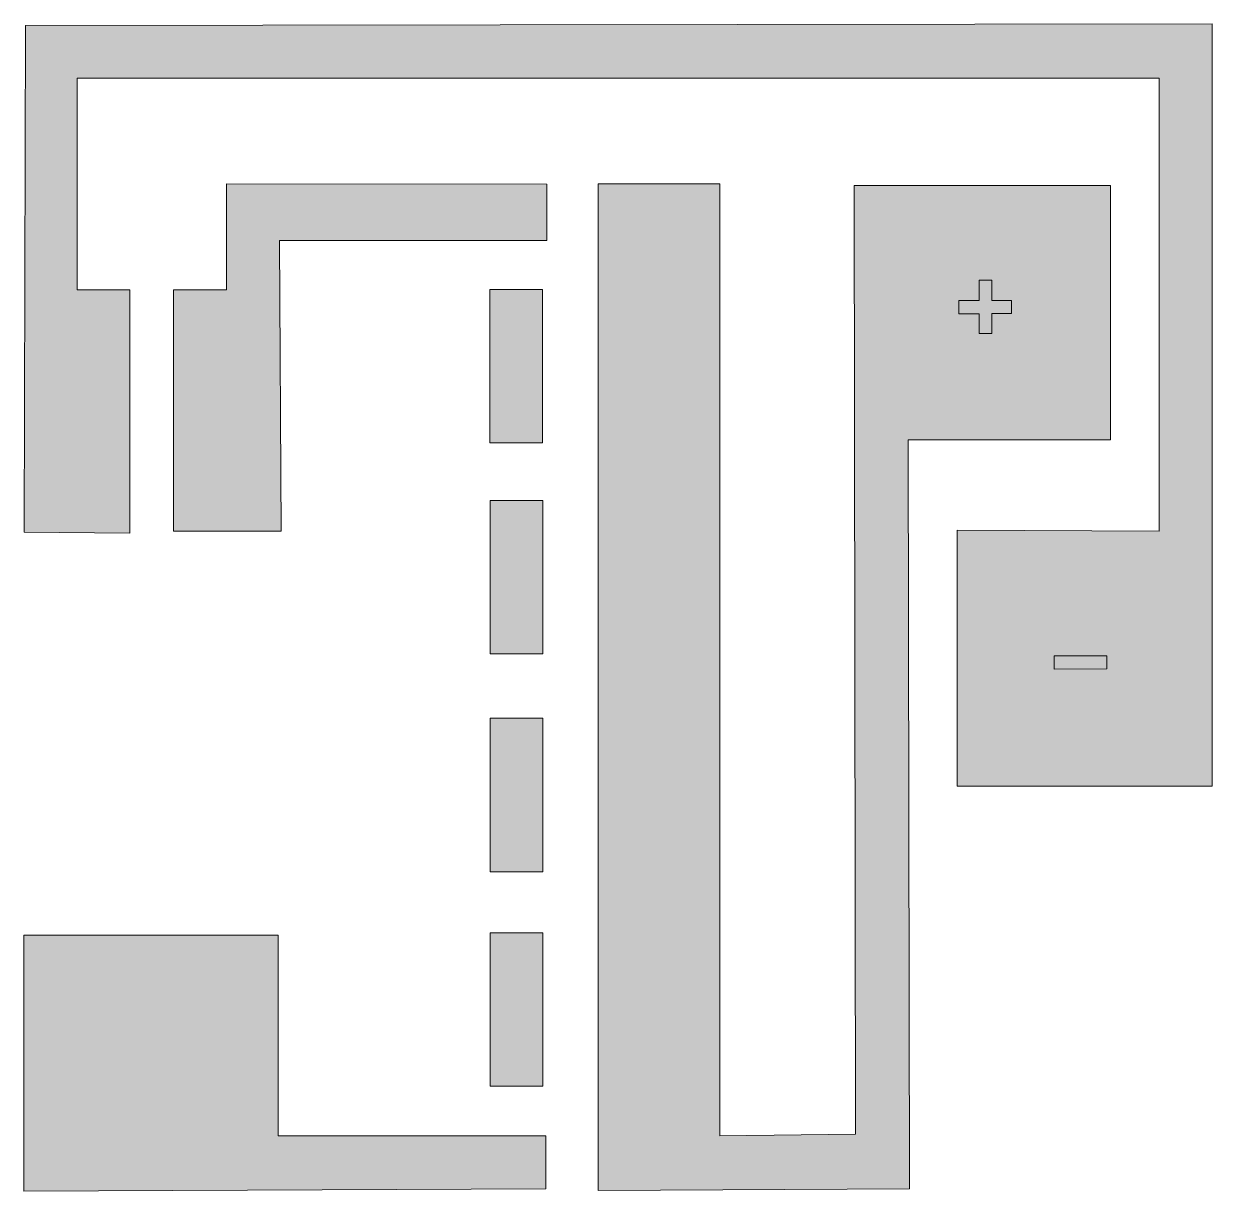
# Model space of a CAD drawing. Header units: inches. Extents: x 13.2 to 86.8, y 14.9 to 87.2.
import ezdxf

# ---------------------------------------------------------------- set-up
doc = ezdxf.new("R2010")
doc.units = ezdxf.units.IN
doc.header["$MEASUREMENT"] = 0
doc.layers.add('Layer 1', color=7, linetype='Continuous')

msp = doc.modelspace()

# ---------------------------------------------------------------- hatches: boundary and pattern name
at = {"layer": 'Layer 1', "true_color": 0xffffff}
h = msp.add_hatch(color=7, dxfattribs=at)
h.dxf.hatch_style = 2
h.paths.add_polyline_path([(13.247, 55.677), (13.326, 87.072), (86.788, 87.175), (86.788, 39.945), (70.987, 39.945), (70.987, 55.813), (83.512, 55.756), (83.512, 83.796), (16.523, 83.796), (16.523, 70.703), (19.787, 70.703), (19.787, 55.631)])
h = msp.add_hatch(color=7, dxfattribs=at)
h.dxf.hatch_style = 2
h.paths.add_polyline_path([(45.598, 77.233), (45.598, 73.752), (29.035, 73.752), (29.138, 55.745), (22.472, 55.745), (22.472, 70.703), (25.759, 70.703), (25.759, 77.267)])
h = msp.add_hatch(color=7, dxfattribs=at)
h.dxf.hatch_style = 2
h.paths.add_polyline_path([(80.497, 61.399), (80.497, 77.153), (64.629, 77.153), (64.697, 18.389), (56.302, 18.286), (56.302, 77.267), (48.771, 77.267), (48.771, 14.908), (68.041, 15.01), (67.973, 61.399)])
h = msp.add_hatch(color=7, dxfattribs=at)
h.dxf.hatch_style = 2
h.paths.add_polyline_path([(42.071, 70.715), (45.336, 70.715), (45.336, 61.217), (42.071, 61.217)])
h = msp.add_hatch(color=7, dxfattribs=at)
h.dxf.hatch_style = 2
h.paths.add_polyline_path([(42.083, 57.645), (45.348, 57.645), (45.348, 48.146), (42.083, 48.146)])
h = msp.add_hatch(color=7, dxfattribs=at)
h.dxf.hatch_style = 2
h.paths.add_polyline_path([(42.083, 44.154), (45.348, 44.154), (45.348, 34.655), (42.083, 34.655)])
h = msp.add_hatch(color=7, dxfattribs=at)
h.dxf.hatch_style = 2
h.paths.add_polyline_path([(45.541, 15.01), (13.212, 14.862), (13.212, 30.719), (28.967, 30.719), (28.967, 18.286), (45.541, 18.286)])
h = msp.add_hatch(color=7, dxfattribs=at)
h.dxf.hatch_style = 2
h.paths.add_polyline_path([(42.083, 30.867), (45.348, 30.867), (45.348, 21.369), (42.083, 21.369)])

# ---------------------------------------------------------------- linework, layer by layer
at = {"layer": 'Layer 1', "lineweight": 0}
for points in [[(13.247, 55.677), (13.326, 87.072), (86.788, 87.175), (86.788, 39.945), (70.987, 39.945), (70.987, 55.813), (83.512, 55.756), (83.512, 83.796), (16.523, 83.796), (16.523, 70.703), (19.787, 70.703), (19.787, 55.631), (13.247, 55.677)], [(45.598, 77.233), (45.598, 73.752), (29.035, 73.752), (29.138, 55.745), (22.472, 55.745), (22.472, 70.703), (25.759, 70.703), (25.759, 77.267), (45.598, 77.233)], [(80.497, 61.399), (80.497, 77.153), (64.629, 77.153), (64.697, 18.389), (56.302, 18.286), (56.302, 77.267), (48.771, 77.267), (48.771, 14.908), (68.041, 15.01), (67.973, 61.399), (80.497, 61.399)], [(42.071, 70.715), (45.336, 70.715), (45.336, 61.217), (42.071, 61.217), (42.071, 70.715)], [(72.352, 71.284), (72.352, 70.032), (71.101, 70.032), (71.101, 69.202), (72.352, 69.202), (72.352, 67.985), (73.149, 67.985), (73.149, 69.236), (74.366, 69.236), (74.366, 70.032), (73.149, 70.032), (73.149, 71.284), (72.352, 71.284)], [(42.083, 57.645), (45.348, 57.645), (45.348, 48.146), (42.083, 48.146), (42.083, 57.645)], [(77.005, 48.021), (77.005, 47.191), (80.27, 47.225), (80.27, 48.021), (77.005, 48.021)], [(42.083, 44.154), (45.348, 44.154), (45.348, 34.655), (42.083, 34.655), (42.083, 44.154)], [(45.541, 15.01), (13.212, 14.862), (13.212, 30.719), (28.967, 30.719), (28.967, 18.286), (45.541, 18.286), (45.541, 15.01)], [(42.083, 30.867), (45.348, 30.867), (45.348, 21.369), (42.083, 21.369), (42.083, 30.867)]]:
    msp.add_lwpolyline(points, dxfattribs=at)

doc.saveas('drawing.dxf')
